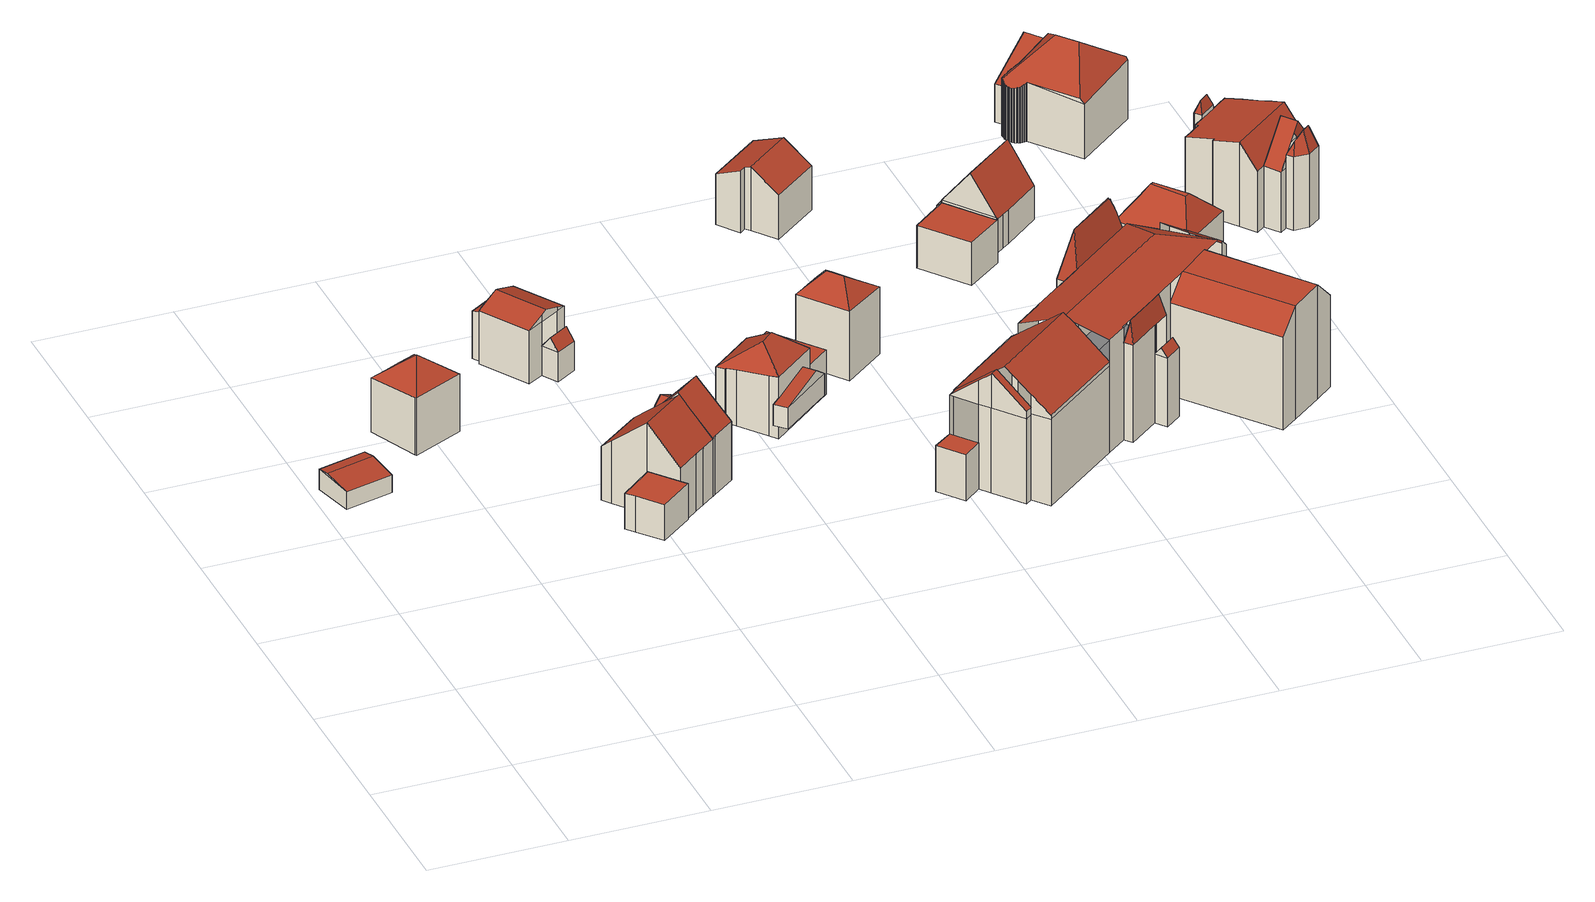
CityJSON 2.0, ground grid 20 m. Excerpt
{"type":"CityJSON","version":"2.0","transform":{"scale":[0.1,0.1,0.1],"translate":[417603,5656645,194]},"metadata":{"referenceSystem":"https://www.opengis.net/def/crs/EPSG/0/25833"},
"CityObjects":{
"building1":{"type":"Building","attributes":{"Dachtyp_tdc":"tdcGableRoof","Gemeindeschluessel":14612000,"Dachneigung":10.16,"QualitaetDacherkennung":60,"Geometrietyp2DReferenz":"3000","measuredHeight":3.42,"function":"31001_9998","roofType":"3100"},"geometry":[{"type":"Solid","lod":"2","boundaries":[[[[0,1,2,3]],[[1,4,5,2]],[[4,6,7,5]],[[6,0,3,7]],[[4,1,8]],[[0,6,9]],[[1,0,9,8]],[[6,4,8,9]],[[3,2,5,7]]]],"semantics":{"surfaces":[{"type":"WallSurface"},{"type":"RoofSurface"},{"type":"GroundSurface"}],"values":[[0,0,0,0,0,0,1,1,2]]}}]},
"building2":{"type":"Building","attributes":{"Dachtyp_tdc":"tdcPolyFlatRoof","Gemeindeschluessel":14612000,"Dachneigung":0,"QualitaetDacherkennung":71,"Geometrietyp2DReferenz":"3000","measuredHeight":5.46,"function":"31001_9998","roofType":"1000"},"geometry":[{"type":"Solid","lod":"2","boundaries":[[[[10,11,12,13]],[[11,14,15,12]],[[14,16,17,15]],[[16,18,19,17]],[[18,10,13,19]],[[18,16,14,11,10]],[[13,12,15,17,19]]]],"semantics":{"surfaces":[{"type":"WallSurface"},{"type":"RoofSurface"},{"type":"GroundSurface"}],"values":[[0,0,0,0,0,1,2]]}}]},
"building3":{"type":"Building","attributes":{"Gemeindeschluessel":14612000,"Geometrietyp2DReferenz":"3000","function":"31001_9998","roofType":"9999"},"children":["building3-1","building3-2"]},
"building3-1":{"type":"BuildingPart","attributes":{"Dachtyp_tdc":"tdcTentRoof","Dachneigung":40.04,"QualitaetDacherkennung":73,"Geometrietyp2DReferenz":"3000","measuredHeight":11.98,"roofType":"3500"},"parents":["building3"],"geometry":[{"type":"MultiSurface","lod":"2","boundaries":[[[20,21,22,23]],[[21,24,25,22]],[[24,26,27,28,25]],[[29,30,31,32,33]],[[30,34,35,31]],[[34,36,37,35]],[[36,20,23,37]],[[20,36,38]],[[24,21,20,38]],[[30,29,26,24,38]],[[36,34,30,38]],[[23,22,25,28,32,31,35,37]]],"semantics":{"surfaces":[{"type":"WallSurface"},{"type":"RoofSurface"},{"type":"GroundSurface"}],"values":[0,0,0,0,0,0,0,1,1,1,1,2]}}]},
"building3-2":{"type":"BuildingPart","attributes":{"Dachtyp_tdc":"tdcPolyFlatRoof","Dachneigung":0,"QualitaetDacherkennung":28,"Geometrietyp2DReferenz":"3000","measuredHeight":2.99,"roofType":"1000"},"parents":["building3"],"geometry":[{"type":"MultiSurface","lod":"2","boundaries":[[[39,33,32,40]],[[27,41,42,28]],[[41,39,40,42]],[[41,27,33,39]],[[40,32,28,42]]],"semantics":{"surfaces":[{"type":"WallSurface"},{"type":"RoofSurface"},{"type":"GroundSurface"}],"values":[0,0,0,1,2]}}]},
"building4":{"type":"Building","attributes":{"Gemeindeschluessel":14612000,"Geometrietyp2DReferenz":"3000","function":"31001_9998","roofType":"9999"},"children":["building4-1","building4-2"]},
"building4-1":{"type":"BuildingPart","attributes":{"Dachtyp_tdc":"tdcGableRoof","Dachneigung":39.81,"QualitaetDacherkennung":47,"Geometrietyp2DReferenz":"3000","measuredHeight":14.08,"roofType":"3100"},"parents":["building4"],"geometry":[{"type":"MultiSurface","lod":"2","boundaries":[[[43,44,45]],[[46,47,48,49]],[[47,50,51,48]],[[50,52,53,51]],[[52,54,55,53]],[[54,56,57,55]],[[56,58,59,57]],[[58,43,45,59]],[[54,52,50,47,46,60,61]],[[61,62,63,43,58,56,54]],[[45,64,65,49,48,51,53,55,57,59]]],"semantics":{"surfaces":[{"type":"WallSurface"},{"type":"RoofSurface"},{"type":"GroundSurface"}],"values":[0,0,0,0,0,0,0,0,1,1,2]}}]},
"building4-2":{"type":"BuildingPart","attributes":{"Dachtyp_tdc":"tdcGableRoof","Dachneigung":48.05,"QualitaetDacherkennung":50,"Geometrietyp2DReferenz":"3000","measuredHeight":14.31,"roofType":"3100"},"parents":["building4"],"geometry":[{"type":"MultiSurface","lod":"2","boundaries":[[[66,67,46,49,68]],[[44,69,70,45]],[[69,71,72,70]],[[71,73,74,72]],[[73,75,76,74]],[[75,77,78,76]],[[77,79,80,78]],[[79,66,68,80]],[[75,73,71,69,44,63,81]],[[81,61,60,67,66,79,77,75]],[[68,49,65,64,45,70,72,74,76,78,80]]],"semantics":{"surfaces":[{"type":"WallSurface"},{"type":"RoofSurface"},{"type":"GroundSurface"}],"values":[0,0,0,0,0,0,0,0,1,1,2]}}]},
"building5":{"type":"Building","attributes":{"Dachtyp_tdc":"tdcGableRoof","Gemeindeschluessel":14612000,"Dachneigung":27.63,"QualitaetDacherkennung":58,"Geometrietyp2DReferenz":"3000","measuredHeight":5.27,"function":"31001_9998","roofType":"3100"},"geometry":[{"type":"Solid","lod":"2","boundaries":[[[[82,83,84,85]],[[83,86,87,84]],[[86,88,89,87]],[[88,82,85,89]],[[86,83,90]],[[82,88,91]],[[83,82,91,90]],[[88,86,90,91]],[[85,84,87,89]]]],"semantics":{"surfaces":[{"type":"WallSurface"},{"type":"RoofSurface"},{"type":"GroundSurface"}],"values":[[0,0,0,0,0,0,1,1,2]]}}]},
"building6":{"type":"Building","attributes":{"Gemeindeschluessel":14612000,"Geometrietyp2DReferenz":"3000","function":"31001_9998","roofType":"9999"},"children":["building6-1","building6-2","building6-3"]},
"building6-1":{"type":"BuildingPart","attributes":{"Dachtyp_tdc":"tdcPolyFlatRoof","Dachneigung":15.4,"QualitaetDacherkennung":29,"Geometrietyp2DReferenz":"3000","measuredHeight":7.66,"roofType":"2100"},"parents":["building6"],"geometry":[{"type":"MultiSurface","lod":"2","boundaries":[[[92,93,94,95]],[[93,96,97,94]],[[96,98,99,97]],[[96,93,92,98]],[[99,95,94,97]]],"semantics":{"surfaces":[{"type":"WallSurface"},{"type":"RoofSurface"},{"type":"GroundSurface"}],"values":[0,0,0,1,2]}}]},
"building6-2":{"type":"BuildingPart","attributes":{"Dachtyp_tdc":"tdcFreeFormRoof","Dachneigung":52.86,"QualitaetDacherkennung":16,"Geometrietyp2DReferenz":"3000","measuredHeight":6.27,"roofType":"5000"},"parents":["building6"],"geometry":[{"type":"MultiSurface","lod":"2","boundaries":[[[100,101,102,103]],[[101,104,105,102]],[[104,106,107,105]],[[108,106,104]],[[109,108,104,101]],[[109,101,100]],[[108,109,100,106]],[[103,102,105,107]]],"semantics":{"surfaces":[{"type":"WallSurface"},{"type":"RoofSurface"},{"type":"GroundSurface"}],"values":[0,0,0,0,1,0,1,2]}}]},
"building6-3":{"type":"BuildingPart","attributes":{"Dachtyp_tdc":"tdcGableRoof","Dachneigung":19.94,"QualitaetDacherkennung":75,"Geometrietyp2DReferenz":"3000","measuredHeight":9.6,"roofType":"3100"},"parents":["building6"],"geometry":[{"type":"MultiSurface","lod":"2","boundaries":[[[110,111,100,103,112]],[[113,114,115,107,106]],[[114,116,117,115]],[[116,118,92,95,117]],[[119,120,121,99,98]],[[120,110,112,121]],[[120,122,123,124,125,110]],[[114,126,124,123,127,116]],[[116,127,118]],[[118,127,123,122,119]],[[113,126,114]],[[111,125,124,126,113]],[[110,125,111]],[[119,122,120]],[[112,103,107,115,117,95,99,121]]],"semantics":{"surfaces":[{"type":"WallSurface"},{"type":"RoofSurface"},{"type":"GroundSurface"}],"values":[0,0,0,0,0,0,1,1,0,0,0,0,0,0,2]}}]},
"building7":{"type":"Building","attributes":{"Dachtyp_tdc":"tdcFreeFormRoof","Gemeindeschluessel":14612000,"Dachneigung":36.96,"QualitaetDacherkennung":45,"Geometrietyp2DReferenz":"3000","measuredHeight":12.2,"function":"31001_9998","roofType":"5000"},"geometry":[{"type":"Solid","lod":"2","boundaries":[[[[128,129,130,131]],[[129,132,133,130]],[[132,134,135,133]],[[134,136,137,135]],[[136,138,139,137]],[[138,140,141,139]],[[140,142,143,141]],[[142,144,145,143]],[[144,146,147,145]],[[146,128,131,147]],[[148,149,144,142,140]],[[129,150,151,138,136,134,132]],[[148,140,138,151]],[[146,149,148,151,150,128]],[[129,128,150]],[[146,144,149]],[[131,130,133,135,137,139,141,143,145,147]]]],"semantics":{"surfaces":[{"type":"WallSurface"},{"type":"RoofSurface"},{"type":"GroundSurface"}],"values":[[0,0,0,0,0,0,0,0,0,0,1,1,1,1,0,0,2]]}}]},
"building8":{"type":"Building","attributes":{"Gemeindeschluessel":14612000,"Dachtyp_tdc":"tdcFreeFormRoof","Dachneigung":12.91,"QualitaetDacherkennung":11,"Geometrietyp2DReferenz":"3000","measuredHeight":5.01,"function":"31001_9998","roofType":"5000"},"geometry":[{"type":"Solid","lod":"2","boundaries":[[[[152,153,154,155]],[[153,156,157,154]],[[156,158,159,157]],[[158,160,161,159]],[[160,152,155,161]],[[158,162,163,152,160]],[[162,156,153,163]],[[153,152,163]],[[158,156,162]],[[155,154,157,159,161]]]],"semantics":{"surfaces":[{"type":"WallSurface"},{"type":"RoofSurface"},{"type":"GroundSurface"}],"values":[[0,0,0,0,0,1,1,0,0,2]]}}]},
"building9":{"type":"Building","attributes":{"Dachtyp_tdc":"tdcPolyFlatRoof","Gemeindeschluessel":14612000,"Dachneigung":0,"QualitaetDacherkennung":57,"Geometrietyp2DReferenz":"3000","measuredHeight":6.88,"function":"31001_9998","roofType":"1000"},"geometry":[{"type":"Solid","lod":"2","boundaries":[[[[164,165,166,167]],[[165,168,169,166]],[[168,170,171,169]],[[170,164,167,171]],[[170,168,165,164]],[[167,166,169,171]]]],"semantics":{"surfaces":[{"type":"WallSurface"},{"type":"RoofSurface"},{"type":"GroundSurface"}],"values":[[0,0,0,0,1,2]]}}]},
"building10":{"type":"Building","attributes":{"Gemeindeschluessel":14612000,"Geometrietyp2DReferenz":"3000","function":"31001_9998","roofType":"9999"},"children":["building10-1","building10-2"]},
"building10-1":{"type":"BuildingPart","attributes":{"Dachtyp_tdc":"tdcGableRoof","Dachneigung":67.79,"QualitaetDacherkennung":11,"Geometrietyp2DReferenz":"3000","measuredHeight":8.63,"roofType":"3100"},"parents":["building10"],"geometry":[{"type":"MultiSurface","lod":"2","boundaries":[[[172,173,174,175]],[[173,176,177,174]],[[178,172,175,179]],[[172,178,180,181]],[[182,183,181,180]],[[173,183,182,176]],[[172,181,183,173]],[[175,174,177,179]]],"semantics":{"surfaces":[{"type":"WallSurface"},{"type":"RoofSurface"},{"type":"GroundSurface"}],"values":[0,0,0,1,1,0,0,2]}}]},
"building10-2":{"type":"BuildingPart","attributes":{"Dachtyp_tdc":"tdcHipRoof","Dachneigung":35.09,"QualitaetDacherkennung":71,"Geometrietyp2DReferenz":"3000","measuredHeight":13.09,"roofType":"3200"},"parents":["building10"],"geometry":[{"type":"MultiSurface","lod":"2","boundaries":[[[184,185,186,187]],[[185,188,189,186]],[[188,190,191,189]],[[190,192,193,191]],[[192,194,195,193]],[[194,196,197,195]],[[196,198,178,179,197]],[[199,184,187,177,176,182]],[[185,184,200]],[[196,194,192,190,188,201]],[[184,199,198,196,201,200]],[[188,185,200,201]],[[187,186,189,191,193,195,197,179,177]]],"semantics":{"surfaces":[{"type":"WallSurface"},{"type":"RoofSurface"},{"type":"GroundSurface"}],"values":[0,0,0,0,0,0,0,0,1,1,1,1,2]}}]},
"building11":{"type":"Building","attributes":{"Gemeindeschluessel":14612000,"Geometrietyp2DReferenz":"3000","function":"31001_9998","roofType":"9999"},"children":["building11-1","building11-2","building11-3","building11-4","building11-5","building11-6","building11-7","building11-8","building11-9","building11-10","building11-11"]},
"building11-1":{"type":"BuildingPart","attributes":{"Dachtyp_tdc":"tdcPolyFlatRoof","Dachneigung":37.87,"QualitaetDacherkennung":12,"Geometrietyp2DReferenz":"3000","measuredHeight":17.25,"roofType":"2100"},"parents":["building11"],"geometry":[{"type":"MultiSurface","lod":"2","boundaries":[[[202,203,204,205,206]],[[207,208,209,210,211]],[[208,202,206,209]],[[208,207,212,213,203,202]],[[206,205,214,210,209]]],"semantics":{"surfaces":[{"type":"WallSurface"},{"type":"RoofSurface"},{"type":"GroundSurface"}],"values":[0,0,0,1,2]}}]},
"building11-2":{"type":"BuildingPart","attributes":{"Dachtyp_tdc":"tdcPolyFlatRoof","Dachneigung":0,"QualitaetDacherkennung":33,"Geometrietyp2DReferenz":"3000","measuredHeight":7.03,"roofType":"1000"},"parents":["building11"],"geometry":[{"type":"MultiSurface","lod":"2","boundaries":[[[215,216,217,218]],[[216,219,220,217]],[[219,221,222,220]],[[221,219,216,215]],[[218,217,220,222]]],"semantics":{"surfaces":[{"type":"WallSurface"},{"type":"RoofSurface"},{"type":"GroundSurface"}],"values":[0,0,0,1,2]}}]},
"building11-3":{"type":"BuildingPart","attributes":{"Dachtyp_tdc":"tdcCutGableRoof","Dachneigung":1.75,"QualitaetDacherkennung":75,"Geometrietyp2DReferenz":"3000","measuredHeight":17.55,"roofType":"9999"},"parents":["building11"],"geometry":[{"type":"MultiSurface","lod":"2","boundaries":[[[223,224,225,226]],[[224,227,228,225]],[[227,229,230,228]],[[229,231,232,230]],[[231,233,234,232]],[[233,235,236,234]],[[229,227,224,223,237,238,239]],[[240,241,235,233,231]],[[239,240,231,229]],[[242,226,225,228,230,232,234,236,243,244]]],"semantics":{"surfaces":[{"type":"WallSurface"},{"type":"RoofSurface"},{"type":"GroundSurface"}],"values":[0,0,0,0,0,0,1,1,1,2]}}]},
"building11-4":{"type":"BuildingPart","attributes":{"Dachtyp_tdc":"tdcHipAndGableRoof","Dachneigung":23.76,"QualitaetDacherkennung":38,"Geometrietyp2DReferenz":"3000","measuredHeight":18.58,"roofType":"5000"},"parents":["building11"],"geometry":[{"type":"MultiSurface","lod":"2","boundaries":[[[245,246,247,248,249,250,251]],[[252,253,254,255,256,257,258]],[[259,260,261,262,263,264]],[[265,266,267]],[[265,268,210,266]],[[268,211,210]],[[269,270,271,272,236,235]],[[273,274,211,268,265,275]],[[265,260,259,253,252,276,277,275]],[[277,278,246,245,279,270,269,241,280,281,238,273,275]],[[282,250,249,283,256,255,263,262,266,210,214,242,244,243,236,272]]],"semantics":{"surfaces":[{"type":"WallSurface"},{"type":"RoofSurface"},{"type":"GroundSurface"}],"values":[0,0,0,0,0,0,0,1,1,1,2]}}]},
"building11-5":{"type":"BuildingPart","attributes":{"Dachtyp_tdc":"tdcGableRoof","Dachneigung":38.4,"QualitaetDacherkennung":44,"Geometrietyp2DReferenz":"3000","measuredHeight":19.39,"roofType":"3100"},"parents":["building11"],"geometry":[{"type":"MultiSurface","lod":"2","boundaries":[[[284,285,286,287,288]],[[289,290,291,292,293]],[[290,257,256,291]],[[248,284,288,249]],[[247,278,294,295,296,297]],[[289,298,299,295,294,276,258,290]],[[290,258,257]],[[284,297,296,300,285]],[[248,247,297,284]],[[288,287,292,291,256,283,249]]],"semantics":{"surfaces":[{"type":"WallSurface"},{"type":"RoofSurface"},{"type":"GroundSurface"}],"values":[0,0,0,0,1,1,0,0,0,2]}}]},
"building11-6":{"type":"BuildingPart","attributes":{"Dachtyp_tdc":"tdcGableRoof","Dachneigung":39.6,"QualitaetDacherkennung":51,"Geometrietyp2DReferenz":"3000","measuredHeight":18.52,"roofType":"3100"},"parents":["building11"],"geometry":[{"type":"MultiSurface","lod":"2","boundaries":[[[301,302,303,304]],[[302,305,215,218,303]],[[306,293,292,222,221]],[[286,301,304,287]],[[300,299,307,308,309]],[[306,310,311,308,307,298,312,293]],[[302,311,310,305]],[[301,309,308,311,302]],[[305,310,306]],[[286,285,300,309,301]],[[304,303,218,222,292,287]]],"semantics":{"surfaces":[{"type":"WallSurface"},{"type":"RoofSurface"},{"type":"GroundSurface"}],"values":[0,0,0,0,1,1,0,0,0,0,2]}}]},
"building11-7":{"type":"BuildingPart","attributes":{"Dachtyp_tdc":"tdcPolyFlatRoof","Dachneigung":47.31,"QualitaetDacherkennung":22,"Geometrietyp2DReferenz":"3000","measuredHeight":17.42,"roofType":"2100"},"parents":["building11"],"geometry":[{"type":"MultiSurface","lod":"2","boundaries":[[[204,313,314,205]],[[313,315,226,314]],[[315,223,226]],[[316,317,315,313,204,213]],[[205,314,226,242,214]]],"semantics":{"surfaces":[{"type":"WallSurface"},{"type":"RoofSurface"},{"type":"GroundSurface"}],"values":[0,0,0,1,2]}}]},
"building11-8":{"type":"BuildingPart","attributes":{"Dachtyp_tdc":"tdcFreeFormRoof","Dachneigung":78.06,"QualitaetDacherkennung":21,"Geometrietyp2DReferenz":"3000","measuredHeight":18.24,"roofType":"5000"},"parents":["building11"],"geometry":[{"type":"MultiSurface","lod":"2","boundaries":[[[318,319,320,321,322]],[[323,324,325,326,327]],[[324,251,250,325]],[[271,318,322,272]],[[251,324,328]],[[324,323,319,329,328]],[[319,318,329]],[[318,271,330,251,328,329]],[[322,321,326,325,250,282,272]]],"semantics":{"surfaces":[{"type":"WallSurface"},{"type":"RoofSurface"},{"type":"GroundSurface"}],"values":[0,0,0,0,1,1,1,1,2]}}]},
"building11-9":{"type":"BuildingPart","attributes":{"Dachtyp_tdc":"tdcFreeFormRoof","Dachneigung":77.39,"QualitaetDacherkennung":9,"Geometrietyp2DReferenz":"3000","measuredHeight":20.18,"roofType":"5000"},"parents":["building11"],"geometry":[{"type":"MultiSurface","lod":"2","boundaries":[[[261,331,332,262]],[[331,333,334,332]],[[333,335,336,334]],[[335,337,338,336]],[[337,339,340,338]],[[339,341,342,340]],[[341,343,344,342]],[[343,345,346,344]],[[345,347,348,346]],[[347,349,350,348]],[[349,267,266,350]],[[351,352,347,345]],[[353,351,345,343]],[[354,353,343,341]],[[355,354,341,339]],[[356,355,339,337]],[[357,356,337,335]],[[358,357,335,333]],[[359,358,333,331]],[[359,331,261]],[[261,267,360,352,351,353,354,355,356,357,358,359]],[[267,349,360]],[[352,360,349,347]],[[262,332,334,336,338,340,342,344,346,348,350,266]]],"semantics":{"surfaces":[{"type":"WallSurface"},{"type":"RoofSurface"},{"type":"GroundSurface"}],"values":[0,0,0,0,0,0,0,0,0,0,0,1,1,1,1,1,1,1,1,1,1,1,1,2]}}]},
"building11-10":{"type":"BuildingPart","attributes":{"Dachtyp_tdc":"tdcPolyFlatRoof","Dachneigung":3.53,"QualitaetDacherkennung":39,"Geometrietyp2DReferenz":"3000","measuredHeight":6.1,"roofType":"2100"},"parents":["building11"],"geometry":[{"type":"MultiSurface","lod":"2","boundaries":[[[361,362,363,364]],[[362,365,366,363]],[[365,367,368,366]],[[367,264,263,368]],[[264,367,365,362,361,254]],[[255,364,363,366,368,263]],[[254,361,364,255]]],"semantics":{"surfaces":[{"type":"WallSurface"},{"type":"RoofSurface"},{"type":"GroundSurface"}],"values":[0,0,0,0,1,2,0]}}]},
"building11-11":{"type":"BuildingPart","attributes":{"Dachtyp_tdc":"tdcFreeFormRoof","Dachneigung":50.04,"QualitaetDacherkennung":11,"Geometrietyp2DReferenz":"3000","measuredHeight":11.82,"roofType":"5000"},"parents":["building11"],"geometry":[{"type":"MultiSurface","lod":"2","boundaries":[[[320,369,370,321]],[[369,371,372,370]],[[371,327,326,372]],[[373,327,371]],[[374,373,371,369]],[[374,369,320]],[[373,374,320,327]],[[321,370,372,326]]],"semantics":{"surfaces":[{"type":"WallSurface"},{"type":"RoofSurface"},{"type":"GroundSurface"}],"values":[0,0,0,0,1,0,1,2]}}]},
"building12":{"type":"Building","attributes":{"Dachtyp_tdc":"tdcGableRoof","Gemeindeschluessel":14612000,"Dachneigung":23.89,"QualitaetDacherkennung":53,"Geometrietyp2DReferenz":"3000","measuredHeight":9.79,"function":"31001_9998","roofType":"3100"},"geometry":[{"type":"Solid","lod":"2","boundaries":[[[[375,376,377,378]],[[376,379,380,377]],[[379,381,382,380]],[[381,383,384,382]],[[383,385,386,384]],[[385,387,388,386]],[[387,389,390,388]],[[389,375,378,390]],[[385,383,381,379,376,375]],[[375,389,387,385]],[[378,377,380,382,384,386,388,390]]]],"semantics":{"surfaces":[{"type":"WallSurface"},{"type":"RoofSurface"},{"type":"GroundSurface"}],"values":[[0,0,0,0,0,0,0,0,1,1,2]]}}]},
"building13":{"type":"Building","attributes":{"Dachtyp_tdc":"tdcPolyFlatRoof","Gemeindeschluessel":14612000,"Dachneigung":0,"QualitaetDacherkennung":68,"Geometrietyp2DReferenz":"3000","measuredHeight":6.64,"function":"31001_9998","roofType":"1000"},"geometry":[{"type":"Solid","lod":"2","boundaries":[[[[391,392,393,394]],[[392,395,396,393]],[[395,397,398,396]],[[397,399,400,398]],[[399,391,394,400]],[[399,397,395,392,391]],[[394,393,396,398,400]]]],"semantics":{"surfaces":[{"type":"WallSurface"},{"type":"RoofSurface"},{"type":"GroundSurface"}],"values":[[0,0,0,0,0,1,2]]}}]},
"building14":{"type":"Building","attributes":{"Dachtyp_tdc":"tdcFreeFormRoof","Gemeindeschluessel":14612000,"Dachneigung":52.04,"QualitaetDacherkennung":55,"Geometrietyp2DReferenz":"3000","measuredHeight":11.1,"function":"31001_9998","roofType":"5000"},"geometry":[{"type":"Solid","lod":"2","boundaries":[[[[401,402,403,404]],[[402,405,406,403]],[[405,407,408,406]],[[407,409,410,408]],[[409,411,412,410]],[[411,413,414,412]],[[413,415,416,414]],[[415,417,418,416]],[[417,419,420,418]],[[419,421,422,420]],[[421,423,424,422]],[[423,425,426,424]],[[425,401,404,426]],[[423,421,427,428,402,401,425]],[[427,419,417,415,413,411,409,407,405,428]],[[405,402,428]],[[421,419,427]],[[404,403,406,408,410,412,414,416,418,420,422,424,426]]]],"semantics":{"surfaces":[{"type":"WallSurface"},{"type":"RoofSurface"},{"type":"GroundSurface"}],"values":[[0,0,0,0,0,0,0,0,0,0,0,0,0,1,1,0,0,2]]}}]},
"building15":{"type":"Building","attributes":{"Dachtyp_tdc":"tdcCutTentRoof","Gemeindeschluessel":14612000,"Dachneigung":43.81,"QualitaetDacherkennung":70,"Geometrietyp2DReferenz":"3000","measuredHeight":13.26,"function":"31001_9998","roofType":"9999"},"geometry":[{"type":"Solid","lod":"2","boundaries":[[[[429,430,431,432]],[[430,433,434,431]],[[433,435,436,434]],[[435,429,432,436]],[[430,429,437,438]],[[433,430,438,439]],[[435,433,439,440]],[[429,435,440,437]],[[440,439,438,437]],[[432,431,434,436]]]],"semantics":{"surfaces":[{"type":"WallSurface"},{"type":"RoofSurface"},{"type":"GroundSurface"}],"values":[[0,0,0,0,1,1,1,1,1,2]]}}]},
"building16":{"type":"Building","attributes":{"Dachtyp_tdc":"tdcGableRoof","Gemeindeschluessel":14612000,"Dachneigung":26.42,"QualitaetDacherkennung":2,"Geometrietyp2DReferenz":"3000","measuredHeight":9.67,"function":"31001_9998","roofType":"3100"},"geometry":[{"type":"Solid","lod":"2","boundaries":[[[[441,442,443,444]],[[442,445,446,443]],[[445,447,448,446]],[[447,441,444,448]],[[445,442,449]],[[441,447,450]],[[444,443,446,448]],[[442,441,450,449]],[[447,445,449,450]]]],"semantics":{"surfaces":[{"type":"WallSurface"},{"type":"GroundSurface"},{"type":"RoofSurface"}],"values":[[0,0,0,0,0,0,1,2,2]]}}]},
"building17":{"type":"Building","attributes":{"Dachtyp_tdc":"tdcFreeFormRoof","Gemeindeschluessel":14612000,"Dachneigung":35.22,"QualitaetDacherkennung":46,"Geometrietyp2DReferenz":"3000","measuredHeight":13.4,"function":"31001_9998","roofType":"5000"},"geometry":[{"type":"Solid","lod":"2","boundaries":[[[[451,452,453,454]],[[452,455,456,453]],[[455,457,458,456]],[[457,459,460,458]],[[459,461,462,460]],[[461,463,464,462]],[[463,465,466,464]],[[465,467,468,466]],[[467,469,470,468]],[[469,471,472,470]],[[471,473,474,472]],[[473,475,476,474]],[[475,477,478,476]],[[477,479,480,478]],[[479,481,482,480]],[[481,483,484,482]],[[483,485,486,484]],[[485,487,488,486]],[[487,489,490,488]],[[489,491,492,490]],[[491,493,494,492]],[[493,495,496,494]],[[495,497,498,496]],[[497,499,500,498]],[[499,501,502,500]],[[501,503,504,502]],[[503,505,506,504]],[[505,507,508,506]],[[507,509,510,508]],[[509,511,512,510]],[[511,513,514,512]],[[513,515,516,514]],[[515,517,518,516]],[[517,519,520,518]],[[519,521,522,520]],[[521,523,524,522]],[[523,525,526,524]],[[525,527,528,526]],[[527,529,530,528]],[[529,531,532,530]],[[531,533,534,532]],[[533,535,536,534]],[[535,537,538,536]],[[537,539,540,538]],[[539,541,542,540]],[[541,543,544,542]],[[543,545,546,544]],[[545,547,548,546]],[[547,549,550,548]],[[549,551,552,550]],[[551,553,554,552]],[[553,555,556,554]],[[555,557,558,556]],[[557,559,560,558]],[[559,561,562,560]],[[561,563,564,562]],[[563,565,566,564]],[[565,567,568,566]],[[567,451,454,568]],[[567,565,563,561,559,557,555,553,551,549,547,545,543,541,539,537,535,533,531,529,527,525,523,521,519,569,570]],[[461,571,572,573,463]],[[509,507,505,503,501,499,497,495,493,491,489,487,485,483,481,479,477,475,473,471,469,467,465,573,572,569,519,517,515,513,511]],[[572,571,459,457,455,452,451,570,569]],[[451,567,570]],[[461,459,571]],[[465,463,573]],[[454,453,456,458,460,462,464,466,468,470,472,474,476,478,480,482,484,486,488,490,492,494,496,498,500,502,504,506,508,510,512,514,516,518,520,522,524,526,528,530,532,534,536,538,540,542,544,546,548,550,552,554,556,558,560,562,564,566,568]]]],"semantics":{"surfaces":[{"type":"WallSurface"},{"type":"RoofSurface"},{"type":"GroundSurface"}],"values":[[0,0,0,0,0,0,0,0,0,0,0,0,0,0,0,0,0,0,0,0,0,0,0,0,0,0,0,0,0,0,0,0,0,0,0,0,0,0,0,0,0,0,0,0,0,0,0,0,0,0,0,0,0,0,0,0,0,0,0,1,1,1,1,0,0,0,2]]}}]},
"building18":{"type":"Building","attributes":{"Dachtyp_tdc":"tdcFreeFormRoof","Gemeindeschluessel":14612000,"Dachneigung":71.33,"QualitaetDacherkennung":27,"Geometrietyp2DReferenz":"3000","measuredHeight":13.26,"function":"31001_9998","roofType":"5000"},"geometry":[{"type":"Solid","lod":"2","boundaries":[[[[574,575,576,577]],[[575,578,579,576]],[[578,580,581,579]],[[580,574,577,581]],[[582,583,580,578]],[[582,578,575]],[[583,582,575,574]],[[583,574,580]],[[577,576,579,581]]]],"semantics":{"surfaces":[{"type":"WallSurface"},{"type":"RoofSurface"},{"type":"GroundSurface"}],"values":[[0,0,0,0,1,1,1,1,2]]}}]},
"building19":{"type":"Building","attributes":{"Gemeindeschluessel":14612000,"Geometrietyp2DReferenz":"3000","function":"31001_9998","roofType":"9999"},"children":["building19-1","building19-2","building19-3"]},
"building19-1":{"type":"BuildingPart","attributes":{"Dachtyp_tdc":"tdcGableRoof","Dachneigung":13.73,"QualitaetDacherkennung":19,"Geometrietyp2DReferenz":"3000","measuredHeight":13.06,"roofType":"3100"},"parents":["building19"],"geometry":[{"type":"MultiSurface","lod":"2","boundaries":[[[584,585,586,587]],[[585,588,589,586]],[[588,590,591,589]],[[590,592,593,591]],[[592,594,595,593]],[[594,596,597,595]],[[596,598,599,597]],[[598,600,601,599]],[[600,602,603,601]],[[602,604,605,603]],[[604,606,607,605]],[[606,608,609,607]],[[608,610,611,609]],[[610,612,613,611]],[[612,614,615,613]],[[614,616,617,615]],[[618,619,620,621]],[[619,622,623,620]],[[622,624,625,623]],[[624,626,627,625]],[[626,584,587,627]],[[622,619,618,628,616,614,612]],[[612,610,608,606,604,602,600,598,596,594,592,590,588,585,584,626,624,622]],[[587,586,589,591,593,595,597,599,601,603,605,607,609,611,613,615,617,621,620,623,625,627]]],"semantics":{"surfaces":[{"type":"WallSurface"},{"type":"RoofSurface"},{"type":"GroundSurface"}],"values":[0,0,0,0,0,0,0,0,0,0,0,0,0,0,0,0,0,0,0,0,0,1,1,2]}}]},
"building19-2":{"type":"BuildingPart","attributes":{"Dachtyp_tdc":"tdcFreeFormRoof","Dachneigung":66.95,"QualitaetDacherkennung":20,"Geometrietyp2DReferenz":"3000","measuredHeight":14.32,"roofType":"5000"},"parents":["building19"],"geometry":[{"type":"MultiSurface","lod":"2","boundaries":[[[629,630,631,632,633]],[[630,634,635,631]],[[634,636,637,635]],[[636,638,639,637]],[[638,640,641,642,643,639]],[[644,640,638]],[[645,644,638,636]],[[646,645,636,634]],[[647,646,634,630]],[[647,630,629]],[[644,645,646,647,629,648,640]],[[632,631,635,637,639,643]]],"semantics":{"surfaces":[{"type":"WallSurface"},{"type":"RoofSurface"},{"type":"GroundSurface"}],"values":[0,0,0,0,0,1,1,1,1,1,1,2]}}]},
"building19-3":{"type":"BuildingPart","attributes":{"Dachtyp_tdc":"tdcGableRoof","Dachneigung":52.64,"QualitaetDacherkennung":67,"Geometrietyp2DReferenz":"3000","measuredHeight":14.94,"roofType":"3100"},"parents":["building19"],"geometry":[{"type":"MultiSurface","lod":"2","boundaries":[[[616,649,650,617]],[[649,633,632,650]],[[642,651,652,643]],[[651,618,621,652]],[[653,654,655,629,656]],[[651,641,648,655,654,618]],[[642,641,651]],[[649,656,629,633]],[[616,653,656,649]],[[618,654,653,616,628]],[[650,632,643,652,621,617]]],"semantics":{"surfaces":[{"type":"WallSurface"},{"type":"RoofSurface"},{"type":"GroundSurface"}],"values":[0,0,0,0,1,1,0,0,0,0,2]}}]}
},
"vertices":[
[4,694,54],[75,712,54],[75,712,23],[4,694,23],[90,652,50],[90,652,23],[19,634,50],[19,634,23],[80,694,57],[8,676,57],
[266,234,220],[256,245,220],[256,245,165],[266,234,165],[304,284,220],[304,284,165],[342,237,220],[342,237,165],[294,200,220],[294,200,165],
[165,754,92],[164,756,91],[164,756,3],[165,754,3],[131,830,86],[131,830,3],[155,841,86],[155,841,33],[155,841,3],[181,853,86],[205,863,86],[205,863,3],[181,853,3],[181,853,33],[237,793,91],[237,793,3],[239,788,92],[239,788,3],[186,806,123],
[173,870,33],[173,870,3],[147,858,33],[147,858,3],
[335,413,220],[335,413,206],[335,413,137],[409,319,225],[390,304,225],[390,304,137],[409,319,137],[376,294,225],[376,294,137],[344,268,225],[344,268,137],[313,309,278],[313,309,137],[280,352,233],[280,352,137],[270,364,220],[270,364,137],[382,354,271],[378,359,278],[377,361,276],[367,373,263],[377,361,137],[378,359,137],
[410,319,227],[409,319,227],[410,319,137],[326,425,189],[326,425,137],[365,455,189],[365,455,137],[383,431,222],[383,431,137],[414,390,280],[414,390,137],[447,348,227],[447,348,137],[414,322,227],[414,322,137],[377,361,280],
[427,444,163],[387,490,163],[387,490,128],[427,444,128],[433,529,166],[433,529,128],[472,483,166],[472,483,128],[412,512,181],[452,466,181],
[320,914,95],[312,927,91],[312,927,18],[320,914,18],[342,946,91],[342,946,18],[350,933,95],[350,933,18],
[410,873,63],[425,850,63],[425,850,18],[410,873,18],[395,832,63],[395,832,18],[381,855,63],[381,855,18],[388,843,81],[418,862,81],
[423,881,100],[410,873,100],[423,881,18],[381,855,100],[358,841,100],[358,841,18],[315,911,100],[315,911,18],[320,914,100],[350,933,100],[379,951,100],[379,951,18],[350,933,113],[347,931,114],[390,861,114],[410,873,106],[381,855,110],[320,914,103],
[538,410,238],[529,421,236],[529,421,143],[538,410,143],[499,460,229],[499,460,143],[489,472,227],[489,472,143],[488,473,226],[488,473,143],[479,485,224],[479,485,143],[543,536,224],[543,536,143],[545,534,224],[545,534,143],[600,463,238],[600,463,143],[602,461,238],[602,461,143],[554,476,265],[602,462,238],[538,411,238],[535,460,265],
[538,410,206],[602,461,206],[602,461,171],[538,410,171],[617,447,204],[617,447,171],[542,386,204],[542,386,171],[527,402,203],[527,402,171],[600,432,221],[586,449,221],
[600,463,209],[545,534,209],[545,534,140],[600,463,140],[582,564,209],[582,564,140],[638,493,209],[638,493,140],
[714,639,188],[737,610,188],[737,610,136],[714,639,136],[719,596,188],[719,596,136],[697,625,188],[697,625,136],[705,614,222],[723,628,222],[719,596,193],[737,610,193],
[742,566,239],[681,519,243],[681,519,136],[742,566,136],[631,584,243],[631,584,136],[665,610,241],[665,610,136],[657,620,227],[657,620,136],[684,641,225],[684,641,136],[692,631,239],[692,631,136],[697,625,239],[719,596,239],[692,566,267],[676,587,267],
[1088,328,380],[1080,321,388],[1080,321,387],[1080,321,225],[1088,328,225],[1048,343,398],[1066,357,380],[1066,357,225],[1048,343,225],[1048,343,387],[1071,314,398],[1076,318,393],[1071,314,225],
[687,77,296],[661,56,296],[661,56,225],[687,77,225],[633,92,296],[633,92,225],[660,112,296],[660,112,225],
[1106,270,367],[1192,160,367],[1192,160,225],[1106,270,225],[1207,141,367],[1207,141,225],[1181,120,401],[1181,120,225],[1136,85,399],[1136,85,225],[1111,65,368],[1111,65,225],[1005,199,368],[1005,199,225],[1102,275,367],[1078,256,398],[1076,255,401],[1031,219,399],[1030,219,398],[1102,275,225],[1031,219,225],[1076,255,225],
[908,120,398],[880,98,398],[880,98,364],[880,98,358],[880,98,225],[908,120,225],[908,120,375],[794,206,381],[835,238,381],[835,238,286],[835,238,225],[794,206,225],[794,206,358],[794,206,365],[879,273,381],[917,303,381],[917,303,354],[917,303,225],[879,273,225],[879,273,286],[1017,382,381],[1017,382,225],[1017,382,354],[1048,343,388],[1005,199,398],[975,175,398],[975,175,364],[975,175,225],[1102,275,398],[1071,314,392],[1023,300,411],[822,171,401],[836,153,411],[845,142,409],[907,122,398],[1031,219,398],[1076,255,398],[907,122,225],[836,153,225],
[760,4,358],[741,27,358],[741,27,356],[741,27,225],[760,4,225],[669,119,358],[788,214,358],[788,214,225],[669,119,225],[669,119,356],[836,153,419],[716,58,419],[741,27,388],[760,4,364],[702,77,401],[709,67,410],[741,27,368],
[732,20,356],[699,62,356],[699,62,225],[732,20,225],[687,77,356],[660,112,356],[709,68,410],[700,61,410],[732,20,368],[687,77,393],[699,62,408],[670,118,358],
[1115,277,387],[1115,277,225],[1106,270,399],[1071,314,399],[1102,275,399],
[976,174,375],[985,163,375],[985,163,331],[985,163,225],[976,174,225],[961,144,375],[917,109,375],[917,109,225],[961,144,225],[961,144,331],[918,119,408],[975,164,408],[907,122,364],
[897,329,354],[897,329,225],[980,394,354],[980,394,225],[984,396,354],[984,396,225],[988,397,354],[988,397,225],[992,398,354],[992,398,225],[996,398,354],[996,398,225],[1000,397,354],[1000,397,225],[1004,395,354],[1004,395,225],[1007,393,354],[1007,393,225],[1010,390,354],[1010,390,225],[998,383,413],[1000,384,407],[996,383,417],[994,383,421],[993,382,424],[991,382,425],[990,381,427],[989,380,427],[920,326,427],[1003,384,399],
[820,257,285],[820,274,284],[820,274,225],[820,257,225],[847,295,284],[847,295,225],[864,293,285],[864,293,225],
[997,147,331],[997,147,225],[973,128,331],[973,128,225],[967,136,343],[991,155,343],
[737,1011,166],[731,1018,163],[731,1018,68],[737,1011,68],[723,1011,163],[723,1011,68],[700,1042,146],[700,1042,68],[776,1100,146],[776,1100,68],[804,1063,166],[804,1063,68],[830,1029,136],[830,1029,68],[763,977,136],[763,977,68],
[862,737,207],[913,777,207],[913,777,141],[862,737,141],[964,711,207],[964,711,141],[965,710,207],[965,710,141],[913,671,207],[913,671,141],
[965,710,208],[964,711,210],[964,711,156],[965,710,156],[913,777,211],[913,777,156],[953,810,210],[953,810,156],[932,836,167],[932,836,156],[933,846,158],[933,846,156],[955,862,158],[955,862,156],[964,862,166],[964,862,156],[985,835,210],[985,835,156],[987,837,210],[987,837,156],[1040,769,208],[1040,769,156],[987,727,208],[987,727,156],[976,719,208],[976,719,156],[1015,801,267],[939,742,267],
[1203,511,282],[1130,454,282],[1130,454,192],[1203,511,192],[1062,540,282],[1062,540,192],[1135,598,282],[1135,598,192],[1154,507,323],[1147,502,323],[1115,545,324],[1119,548,324],
[1105,984,214],[1081,1013,214],[1081,1013,155],[1105,984,155],[1148,1066,234],[1148,1066,155],[1171,1036,234],[1171,1036,155],[1141,1061,252],[1165,1031,252],
[1171,1036,256],[1193,1010,256],[1193,1010,161],[1171,1036,161],[1196,1013,252],[1196,1013,161],[1225,976,252],[1225,976,161],[1222,973,256],[1222,973,161],[1242,947,252],[1242,947,161],[1153,876,245],[1153,876,161],[1099,944,252],[1099,944,161],[1098,944,251],[1098,944,161],[1096,944,250],[1096,944,161],[1095,944,250],[1095,944,161],[1093,944,249],[1093,944,161],[1092,944,248],[1092,944,161],[1090,944,247],[1090,944,161],[1089,944,247],[1089,944,161],[1087,945,246],[1087,945,161],[1086,946,246],[1086,946,161],[1085,946,245],[1085,946,161],[1083,947,245],[1083,947,161],[1082,948,244],[1082,948,161],[1080,949,244],[1080,949,161],[1079,950,244],[1079,950,161],[1078,952,244],[1078,952,161],[1077,953,244],[1077,953,161],[1077,954,244],[1077,954,161],[1076,955,244],[1076,955,161],[1075,957,245],[1075,957,161],[1075,958,245],[1075,958,161],[1074,959,245],[1074,959,161],[1074,961,246],[1074,961,161],[1074,962,246],[1074,962,161],[1074,964,247],[1074,964,161],[1074,966,248],[1074,966,161],[1074,967,249],[1074,967,161],[1074,969,249],[1074,969,161],[1074,970,248],[1074,970,161],[1075,972,248],[1075,972,161],[1075,974,247],[1075,974,161],[1076,975,246],[1076,975,161],[1077,976,246],[1077,976,161],[1078,977,246],[1078,977,161],[1079,979,245],[1079,979,161],[1080,980,245],[1080,980,161],[1081,981,245],[1081,981,161],[1082,982,245],[1082,982,161],[1083,982,246],[1083,982,161],[1085,983,246],[1085,983,161],[1088,984,247],[1088,984,161],[1089,985,248],[1089,985,161],[1091,985,248],[1091,985,161],[1092,986,249],[1092,986,161],[1094,986,250],[1094,986,161],[1096,986,251],[1096,986,161],[1097,986,252],[1097,986,161],[1099,986,253],[1099,986,161],[1100,985,255],[1100,985,161],[1102,985,256],[1102,985,161],[1103,984,257],[1103,984,161],[1105,984,259],[1105,984,161],[1152,975,295],[1163,1030,263],[1240,950,256],[1174,948,295],[1149,882,252],
[1243,715,305],[1266,733,305],[1266,733,191],[1243,715,191],[1274,724,305],[1274,724,191],[1251,706,305],[1251,706,191],[1265,725,323],[1252,714,323],
[1213,670,301],[1218,674,301],[1218,674,192],[1213,670,192],[1224,678,301],[1224,678,192],[1233,686,301],[1233,686,192],[1239,690,301],[1239,690,192],[1237,695,300],[1237,695,192],[1251,706,300],[1251,706,192],[1274,724,300],[1274,724,192],[1285,733,300],[1285,733,192],[1297,742,300],[1297,742,192],[1314,721,307],[1314,721,192],[1328,703,312],[1328,703,192],[1341,687,317],[1341,687,192],[1346,681,319],[1346,681,192],[1353,672,322],[1353,672,192],[1370,649,285],[1370,649,192],[1358,640,285],[1358,640,192],[1291,588,286],[1279,579,286],[1279,579,192],[1291,588,192],[1262,601,322],[1262,601,192],[1237,633,312],[1237,633,192],[1240,635,312],[1240,635,192],[1349,633,285],
[1362,611,305],[1368,601,305],[1368,601,192],[1362,611,192],[1362,611,285],[1365,580,305],[1365,580,192],[1347,566,305],[1347,566,192],[1324,566,305],[1324,566,192],[1317,575,305],[1317,575,301],[1317,575,285],[1317,575,192],[1328,574,323],[1343,579,335],[1353,587,335],[1360,600,323],[1319,577,305],
[1373,619,285],[1373,619,192],[1307,567,285],[1307,567,192],[1358,640,286],[1325,614,341],[1341,594,341],[1373,619,286]
]}
